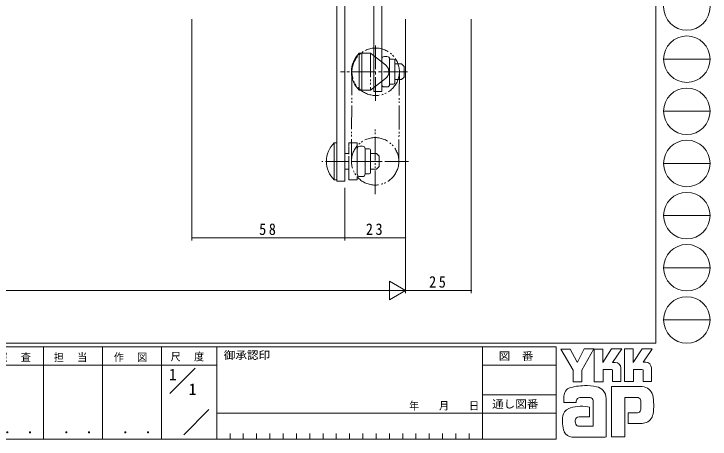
# Model space of a CAD drawing. Units: millimetres on the paper. Extents: x -420 to 373, y -297 to 267.
# Drawn here: x 108.7 to 372.9, y -297 to -135.6 of the extents above; entities that cross this region are included whole.
import ezdxf
from ezdxf.enums import TextEntityAlignment as Align

# ---------------------------------------------------------------- set-up
doc = ezdxf.new("R2010")
doc.units = ezdxf.units.MM
for name, pattern in [('CHAIN2', [12, 9, -1, 1, -1]), ('DASHED3', [4, 3, -1]), ('DOUBLE_CHAIN2', [12.8, 9, -1, 0.6, -0.6, 0.6, -1])]:
    doc.linetypes.add(name, pattern=pattern)
for name, color, linetype, lineweight in [('0-1_YKK_ZWAK', 7, 'Continuous', 9), ('0-5_YKK_13', 4, 'Continuous', 9), ('0-6_YKK_D', 6, 'Continuous', 9)]:
    doc.layers.add(name, color=color, linetype=linetype, lineweight=lineweight)
doc.layers.add('0-2_USER1', color=3, linetype='Continuous')
doc.styles.add('ＭＳ ゴシック', font='')
doc.styles.get('ＭＳ ゴシック').set_extended_font_data('MS Gothic')

msp = doc.modelspace()

# ---------------------------------------------------------------- linework, layer by layer
at = {"layer": '0-1_YKK_ZWAK'}
for p, q in [((352.3, 264.425), (352.3, -260.575)), ((355.276, -152.775), (372.917, -152.775)), ((355.276, -172.571), (372.917, -172.571)), ((355.276, -192.367), (372.917, -192.367)), ((355.276, -212.163), (372.917, -212.163)), ((355.276, -231.959), (372.917, -231.959)), ((355.276, -251.755), (372.917, -251.755)), ((352.3, -260.575), (-417.7, -260.575)), ((314.5, -261.975), (-417.7, -261.975)), ((119.9, -261.975), (119.9, -296.975)), ((142.3, -261.975), (142.3, -296.975)), ((164.7, -261.975), (164.7, -296.975)), ((185.7, -261.975), (185.7, -296.975)), ((286.5, -261.975), (286.5, -296.975)), ((314.5, -261.975), (314.5, -296.975)), ((316.337, -262.881), (319.851, -262.881)), ((320.932, -270.774), (316.337, -262.881)), ((325.136, -262.773), (322.581, -267.747)), ((328.96, -275.207), (328.96, -262.8)), ((340.474, -262.692), (343.745, -262.692)), ((340.474, -275.099), (340.474, -262.692)), ((347.178, -262.692), (350.962, -262.692)), ((350.583, -263.341), (347.461, -267.801)), ((350.962, -262.692), (350.583, -263.341)), ((165.684, -268.975), (97.5, -268.975)), ((165.684, -268.975), (185.7, -268.975)), ((286.5, -268.975), (314.5, -268.975)), ((336.879, -267.882), (335.84, -267.882)), ((348.501, -267.801), (347.461, -267.801)), ((167.87, -279.712), (177.564, -270.018)), ((335.474, -270.558), (332.284, -270.558)), ((339.042, -270.044), (339.042, -275.126)), ((343.88, -270.531), (343.88, -275.099)), ((347.069, -270.531), (343.88, -270.531)), ((347.502, -270.693), (347.069, -270.531)), ((347.502, -275.072), (347.502, -270.693)), ((350.664, -270.044), (350.664, -275.072)), ((347.124, -277.072), (335.528, -277.072)), ((335.528, -277.072), (335.528, -296.182)), ((343.88, -275.099), (340.474, -275.099)), ((347.502, -275.021), (347.553, -275.072)), ((350.664, -275.072), (347.502, -275.072)), ((286.5, -280.175), (314.5, -280.175)), ((317.418, -283.045), (317.418, -281.116)), ((327.446, -281.18), (323.748, -281.25)), ((328.527, -292.046), (328.527, -282.316)), ((333.42, -281.559), (333.42, -296.155)), ((340.555, -281.234), (345.204, -281.234)), ((340.555, -296.182), (340.555, -281.234)), ((322.067, -283.045), (317.418, -283.045)), ((346.673, -282.732), (346.691, -285.366)), ((173.172, -295.32), (182.696, -285.797)), ((185.7, -287.175), (286.5, -287.175)), ((314.5, -287.175), (286.5, -287.175)), ((341.772, -286.965), (341.772, -291.1)), ((345.313, -286.965), (341.772, -286.965)), ((327.176, -288.505), (323.181, -288.51)), ((322.905, -292.046), (328.527, -292.046)), ((328.095, -292.046), (328.446, -292.046)), ((328.527, -292.045), (328.528, -292.046)), ((341.772, -291.1), (347.097, -291.1)), ((347.097, -291.1), (348.178, -290.857)), ((190.74, -294.875), (190.74, -296.975)), ((195.78, -294.875), (195.78, -296.975)), ((200.82, -294.875), (200.82, -296.975)), ((205.86, -294.875), (205.86, -296.975)), ((210.9, -294.875), (210.9, -296.975)), ((215.94, -294.875), (215.94, -296.975)), ((220.98, -294.875), (220.98, -296.975)), ((226.02, -294.875), (226.02, -296.975)), ((231.06, -294.875), (231.06, -296.975)), ((236.1, -294.875), (236.1, -296.975)), ((241.14, -294.875), (241.14, -296.975)), ((246.18, -294.875), (246.18, -296.975)), ((251.22, -294.875), (251.22, -296.975)), ((256.26, -294.875), (256.26, -296.975)), ((261.3, -294.875), (261.3, -296.975)), ((266.34, -294.875), (266.34, -296.975)), ((271.38, -294.875), (271.38, -296.975)), ((276.42, -294.875), (276.42, -296.975)), ((281.46, -294.875), (281.46, -296.975)), ((-417.7, -296.975), (314.5, -296.975)), ((322.067, -296.236), (320.58, -296.236)), ((333.095, -296.209), (322.067, -296.236)), ((333.42, -296.155), (333.095, -296.209))]:
    msp.add_line(p, q, dxfattribs=at)
for points in [[(319.851, -262.881), (322.364, -267.584), (322.581, -267.747)], [(325.136, -262.773), (328.762, -262.773), (324.229, -270.801)], [(328.96, -262.8), (332.176, -262.8), (332.176, -267.899), (335.555, -262.746)], [(335.555, -262.746), (339.38, -262.746), (335.84, -267.882)], [(343.745, -262.692), (343.745, -267.884), (347.178, -262.692)], [(324.229, -270.801), (324.229, -275.234), (320.932, -275.234), (320.932, -270.774)], [(332.284, -270.558), (332.284, -275.207), (328.96, -275.207)], [(339.042, -275.126), (335.906, -275.126), (335.906, -270.72), (335.474, -270.558)], [(326.473, -284.748), (327.176, -284.91), (327.176, -288.505)], [(335.528, -296.182), (339.771, -296.182), (340.555, -296.182)]]:
    msp.add_lwpolyline(points, dxfattribs=at)
for centre in [(364.096, -132.979), (364.096, -152.775), (364.096, -172.571), (364.096, -192.367), (364.096, -212.163), (364.096, -231.959), (364.096, -251.755)]:
    msp.add_circle(centre, 8.82, dxfattribs=at)
for centre, radius, start, end in [((336.879, -270.044), 2.163, 0.00165, 89.99603), ((348.501, -269.963), 2.163, 0.00165, 89.99603), ((325.222, -294.376), 17.68, 89.89165, 109.30847), ((325.741, -297.438), 20.748, 78.78009, 91.46938), ((329.03, -281.472), 4.449, 40.66422, 80.31693), ((346.972, -281.416), 4.341, 14.44571, 87.08746), ((322.459, -281.141), 5.037, 158.41083, 179.71774), ((320.106, -280.031), 2.444, 109.02126, 161.51263), ((328.809, -281.461), 4.612, 358.78058, 38.76563), ((324.175, -282.982), 2.109, 138.46381, 181.71359), ((323.615, -282.946), 1.701, 85.50551, 126.78038), ((326.956, -282.729), 1.625, 14.75519, 72.44994), ((345.365, -282.454), 1.229, 16.43123, 96.91661), ((343.031, -283.183), 3.673, 4.93422, 17.03551), ((330.666, -284.163), 20.86, 350.99026, 10.67624), ((324.02, -297.829), 13.309, 79.38097, 112.05824), ((320.927, -288.903), 3.908, 121.8271, 169.08475), ((345.314, -285.659), 1.306, 269.95467, 342.90144), ((343.01, -285.016), 3.697, 343.6902, 354.75362), ((347.035, -286.72), 4.291, 285.4429, 349.90448), ((327.949, -290.37), 11.082, 168.76372, 199.80078), ((324.082, -290.303), 2.369, 171.08202, 216.71922), ((323.19, -289.955), 1.445, 90.33952, 178.03638), ((323.15, -290.54), 1.526, 230.97279, 260.7549), ((320.94, -292.418), 3.823, 207.31435, 263.59464)]:
    msp.add_arc(centre, radius, start, end, dxfattribs=at)
at = {"layer": '0-5_YKK_13'}
for p, q in [((231.302, -199.075), (231.302, -114.575)), ((234.302, -114.575), (234.302, -199.075)), ((245.302, -132.575), (245.302, -165.075)), ((248.302, -165.075), (248.302, -132.575)), ((239.802, -150.575), (240.802, -150.575)), ((239.802, -150.575), (239.802, -164.575)), ((244.002, -152.123), (244.002, -154.873)), ((248.302, -152.802), (248.302, -162.349)), ((250.302, -151.802), (249.302, -151.802)), ((251.302, -152.802), (251.302, -154.189)), ((251.302, -152.825), (252.802, -152.825)), ((251.302, -160.962), (251.302, -154.189)), ((253.302, -153.325), (253.302, -161.825)), ((253.302, -154.575), (255.802, -154.575)), ((255.802, -154.575), (256.802, -155.575)), ((256.802, -155.575), (256.802, -159.575)), ((245.302, -160.278), (245.302, -163.028)), ((251.302, -160.962), (251.302, -162.349)), ((250.302, -163.349), (249.302, -163.349)), ((251.302, -162.325), (252.802, -162.325)), ((245.302, -165.075), (248.302, -165.075)), ((230.302, -198.575), (230.302, -184.575)), ((235.802, -186.123), (235.802, -188.873)), ((239.002, -196.349), (239.002, -186.802)), ((241.002, -185.802), (240.002, -185.802)), ((242.002, -188.189), (242.002, -186.802)), ((242.002, -186.825), (243.502, -186.825)), ((244.002, -195.825), (244.002, -187.325)), ((242.002, -188.189), (242.002, -194.962)), ((247.302, -193.575), (247.302, -189.575)), ((242.002, -196.349), (242.002, -194.962)), ((244.002, -194.575), (246.302, -194.575)), ((246.302, -194.575), (247.302, -193.575)), ((241.002, -197.349), (240.002, -197.349)), ((242.002, -196.325), (243.502, -196.325)), ((230.302, -198.575), (231.302, -198.575)), ((234.302, -199.075), (231.302, -199.075))]:
    msp.add_line(p, q, dxfattribs=at)
at = {"layer": '0-5_YKK_13', "linetype": 'CHAIN2'}
for p, q in [((246.002, -168.575), (246.002, -146.575)), ((258.035, -157.575), (232.716, -157.575)), ((247.971, -191.575), (225.563, -191.575))]:
    msp.add_line(p, q, dxfattribs=at)
at = {"layer": '0-5_YKK_13', "linetype": 'DOUBLE_CHAIN2'}
for p, q in [((240.802, -150.575), (244.002, -150.575)), ((240.802, -150.575), (240.802, -164.575)), ((249.738, -155.003), (244.002, -150.575)), ((244.002, -150.575), (244.002, -164.575)), ((237.002, -157.522), (236.802, -191.522)), ((255.002, -157.628), (254.802, -191.628)), ((249.738, -160.148), (244.002, -164.575)), ((240.802, -164.575), (244.002, -164.575)), ((245.802, -204.075), (245.802, -179.075)), ((235.802, -198.575), (235.802, -184.575)), ((235.802, -184.575), (239.002, -184.575)), ((239.002, -184.575), (239.002, -198.575)), ((258.502, -191.575), (233.942, -191.575)), ((239.002, -198.575), (235.802, -198.575))]:
    msp.add_line(p, q, dxfattribs=at)
at = {"layer": '0-5_YKK_13', "linetype": 'DASHED3'}
for p, q in [((234.302, -188.575), (235.802, -188.575)), ((234.302, -194.575), (235.802, -194.575))]:
    msp.add_line(p, q, dxfattribs=at)
at = {"layer": '0-5_YKK_13'}
for points in [[(239.802, -164.575), (240.802, -164.575), (240.802, -150.575)], [(253.302, -160.575), (255.802, -160.575), (256.802, -159.575)], [(230.302, -184.575), (231.302, -184.575), (231.302, -198.575)], [(244.002, -188.575), (246.302, -188.575), (247.302, -189.575)]]:
    msp.add_lwpolyline(points, dxfattribs=at)
at = {"layer": '0-5_YKK_13', "linetype": 'DOUBLE_CHAIN2'}
for centre in [(246.002, -157.575), (245.802, -191.575)]:
    msp.add_circle(centre, 9, dxfattribs=at)
at = {"layer": '0-5_YKK_13'}
for centre, radius, start, end in [((246.469, -157.575), 9.667, 133.60283, 226.39716), ((249.302, -152.802), 1, 90, 180), ((250.302, -152.802), 1, 0, 90), ((252.802, -153.325), 0.5, 0, 90), ((249.302, -162.349), 1, 180, 270), ((250.302, -162.349), 1, 270, 0), ((252.802, -161.825), 0.5, 270, 0), ((236.969, -191.575), 9.667, 133.60283, 226.39716), ((240.002, -186.802), 1, 90, 180), ((241.002, -186.802), 1, 0, 90), ((243.502, -187.325), 0.5, 0, 90), ((240.002, -196.349), 1, 180, 270), ((241.002, -196.349), 1, 270, 0), ((243.502, -195.825), 0.5, 270, 0)]:
    msp.add_arc(centre, radius, start, end, dxfattribs=at)
at = {"layer": '0-5_YKK_13', "linetype": 'DOUBLE_CHAIN2'}
msp.add_arc((247.752, -157.575), 3.25, 307.66316, 52.33682, dxfattribs=at)
at = {"layer": '0-6_YKK_D'}
for p, q in [((176.3, -137.575), (176.3, -221.575)), ((257.3, -137.575), (257.3, -221.575)), ((257.3, -137.575), (257.3, -241.575)), ((257.3, -137.575), (257.3, -241.575)), ((282.3, -137.575), (282.3, -241.575)), ((234.3, -201.613), (234.3, -221.575)), ((234.3, -201.613), (234.3, -221.575)), ((234.3, -220.575), (176.3, -220.575)), ((257.3, -220.575), (234.3, -220.575)), ((251.238, -237.075), (251.238, -244.075)), ((257.3, -240.575), (251.238, -237.075)), ((250.3, -240.575), (-35.7, -240.575)), ((257.3, -240.575), (245.176, -240.575)), ((257.3, -240.575), (251.238, -244.075)), ((282.3, -240.575), (257.3, -240.575))]:
    msp.add_line(p, q, dxfattribs=at)
for centre, start, end in [((176.3, -220.575), 0, 180), ((176.3, -220.575), 180, 0), ((234.3, -220.575), 0, 180), ((234.3, -220.575), 0, 180), ((234.3, -220.575), 180, 0), ((234.3, -220.575), 180, 0), ((257.3, -220.575), 0, 180), ((257.3, -220.575), 180, 0), ((282.3, -240.575), 0, 180), ((282.3, -240.575), 180, 0)]:
    msp.add_arc(centre, 0.106, start, end, dxfattribs=at)

# ---------------------------------------------------------------- texts
at = {"layer": '0-1_YKK_ZWAK', "style": 'ＭＳ ゴシック', "width": 1.1}
for s, p in [('御承認印', (188.367, -267.508)), ('図\u3000番', (292.698, -267.837)), ('通し図番', (290.179, -286.06))]:
    msp.add_text(s, height=2.933, dxfattribs=at).set_placement(p, align=Align.BOTTOM_LEFT)
at = {"layer": '0-1_YKK_ZWAK', "color": 3, "style": 'ＭＳ ゴシック', "width": 1.15}
for p in [(101.955, -295.921), (124.355, -295.921), (146.755, -295.921)]:
    msp.add_text(' ． ．', height=3.666, dxfattribs=at).set_placement(p, align=Align.BOTTOM_LEFT)
at = {"layer": '0-1_YKK_ZWAK', "char_height": 2.933, "attachment_point": 7, "style": 'ＭＳ ゴシック'}
for s, insert in [('\\T1.17;\\W0.95;照\\~\\~査', (102.489, -267.756)), ('\\T1.17;\\W0.95;担\\~\\~当', (123.855, -267.756)), ('\\T1.17;\\W0.95;作\\~\\~図', (146.62, -267.737)), ('\\T1.17;\\W0.95;尺\\~\\~度', (168.212, -267.512)), ('\\T1.2;\\W0.95;年\\~\\~\\~月\\~\\~\\~日', (258.676, -286.144))]:
    msp.add_mtext(s, dxfattribs=dict(at, insert=insert))
at = {"layer": '0-2_USER1', "style": 'ＭＳ ゴシック'}
for p in [(167.5, -275.975), (175.033, -281.575)]:
    msp.add_text('1', height=4.399, dxfattribs=at).set_placement(p, align=Align.BOTTOM_LEFT)
at = {"layer": '0-6_YKK_D', "color": 3, "char_height": 4.399, "attachment_point": 7, "style": 'ＭＳ ゴシック'}
for s, insert in [('\\T1.36;\\W0.9;58', (201.78, -219.575)), ('\\T1.36;\\W0.9;23', (242.28, -219.575)), ('\\T1.36;\\W0.9;25', (266.28, -239.575))]:
    msp.add_mtext(s, dxfattribs=dict(at, insert=insert))

doc.saveas('drawing.dxf')
